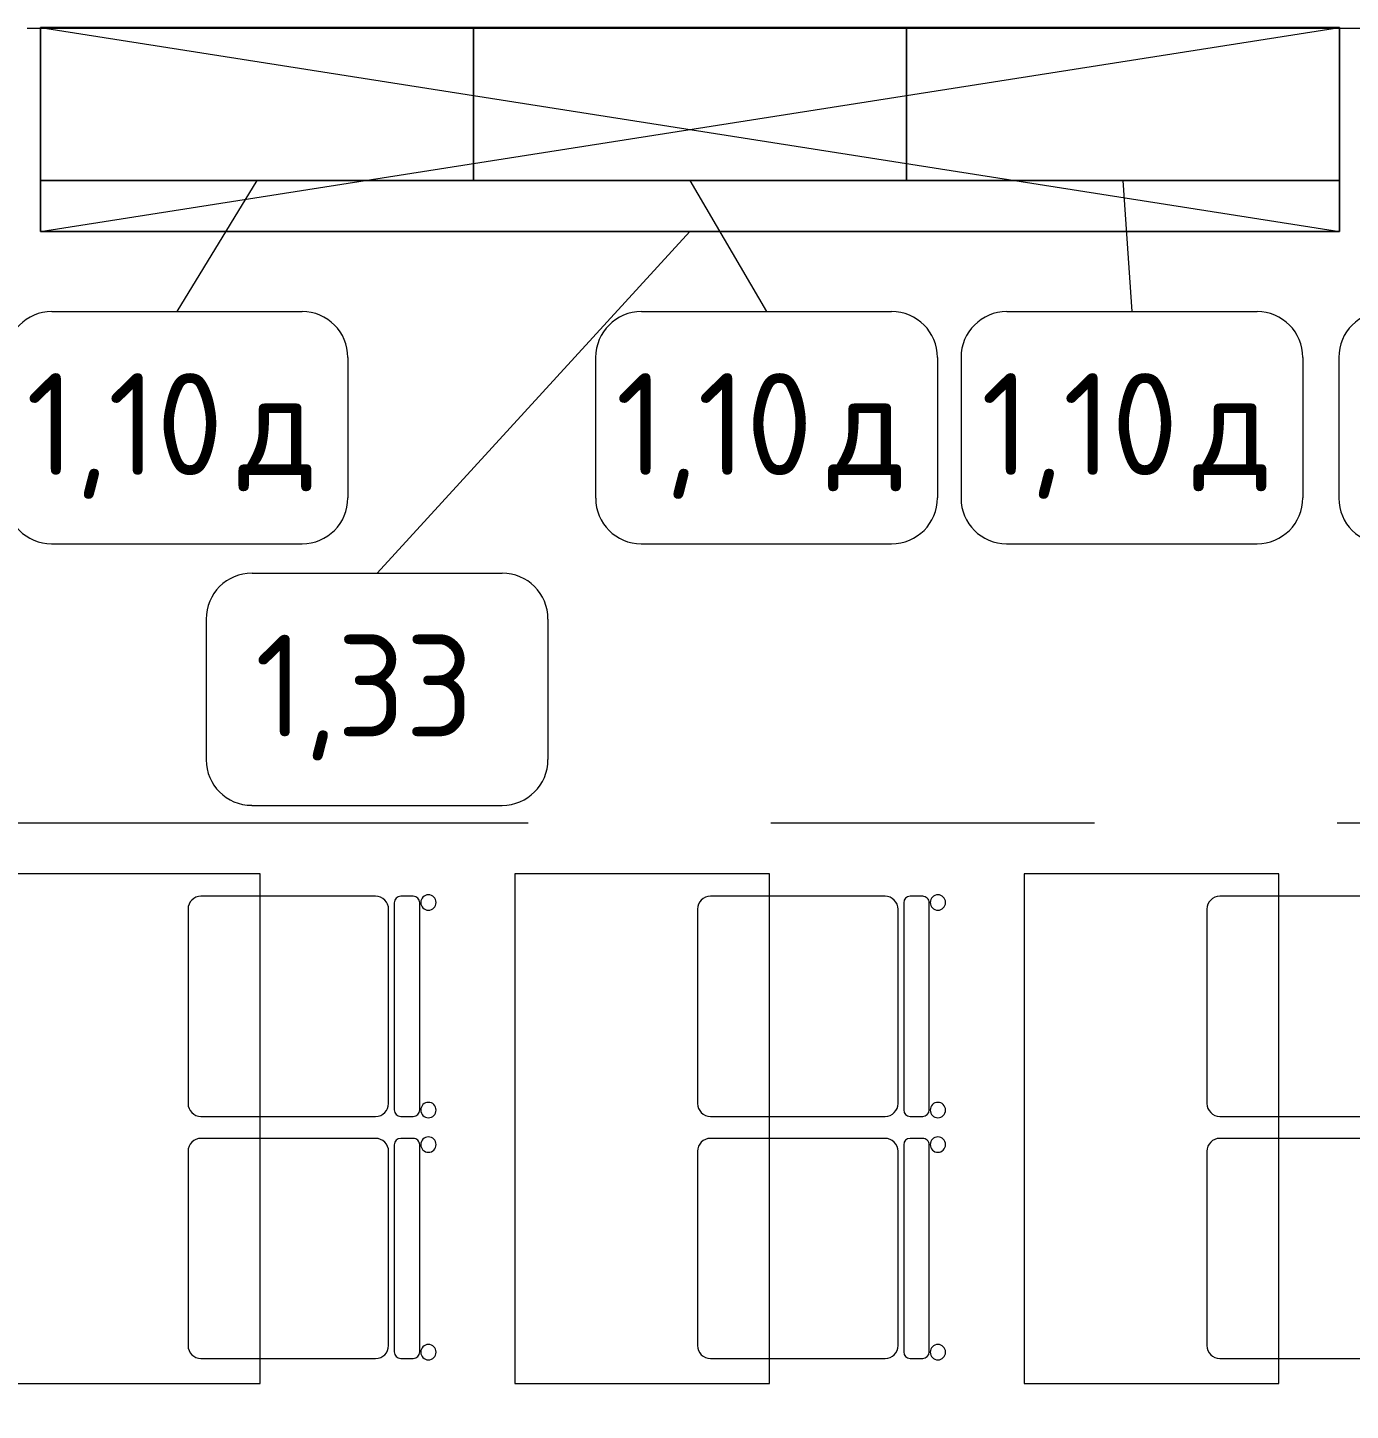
# Model space of a CAD drawing. Header units: millimetres. Extents: x 81494 to 296443, y -8553 to 29000.
# Drawn here: x 111910 to 114506, y 2447 to 5160 of the extents above; entities that cross this region are included whole.
import ezdxf

# ---------------------------------------------------------------- set-up
doc = ezdxf.new("R2010")
doc.units = ezdxf.units.MM
doc.linetypes.add('Осевая', pattern=[3175, 635, -476.25, 1587.5, -476.25])
for name, color, linetype, lineweight in [('A-ANNO-DIMS', 7, 'Continuous', 9), ('A-ANNO-DIMS-100', 7, 'Continuous', 9), ('I-FURN-IDEN', 7, 'Continuous', 9), ('Оси-2', 7, 'Осевая', 9)]:
    doc.layers.add(name, color=color, linetype=linetype, lineweight=lineweight)
doc.layers.add('A-WALL-FNSH-1', color=9, linetype='Continuous', lineweight=9, true_color=0x808080)
doc.layers.add('I-FURN-1', color=9, linetype='Continuous', lineweight=9, true_color=0x808080)
doc.styles.add('GOST Common', font='GOST_Common.ttf', dxfattribs={"height": 200})
doc.styles.add('ISOCPEUR', font='isocpeur.ttf', dxfattribs={"width": 0.9, "height": 250})
doc.dimstyles.new('ISO-2_5_0_9К_БОЛЬШОЙ_1', dxfattribs={"dimscale": 304.8, "dimtxt": 248.995294, "dimasz": 0.492126, "dimexe": 0.393701, "dimexo": 0.984252, "dimgap": 0, "dimtad": 1, "dimdec": 0, "dimrnd": 10, "dimzin": 0, "dimdsep": 46, "dimtxsty": 'ISOCPEUR', "dimblk1": 'OBLIQUE', "dimblk2": 'OBLIQUE', "dimsah": 1, "dimcen": 0.09, "dimdle": 0.393701, "dimazin": 0, "dimtfac": 1, "dimtdec": 4, "dimtix": 1, "dimtmove": 0, "dimatfit": 3, "dimfxl": 1, "dimtvp": 1, "dimtolj": 1, "dimtzin": 0, "dimarcsym": 2})

# ---------------------------------------------------------------- blocks, each defined once
blk = doc.blocks.new('Стол базовый прямоугольный - 1_89-25401668-План расстановки мебели и оборудования 1 этажа в осях 23_1-33')
at = {"layer": 'I-FURN-1'}
for p, q in [((500, 250), (-500, 250)), ((-500, 250), (-500, -250)), ((500, -250), (500, 250)), ((-500, -250), (500, -250))]:
    blk.add_line(p, q, dxfattribs=at)
blk = doc.blocks.new('M_Стул-Breuer - 1_87-25466819-План расстановки мебели и оборудования 1 этажа в осях 23_1-33')
at = {"layer": 'I-FURN-1'}
for p, q in [((190.5, 241.3), (-190.5, 241.3)), ((-215.9, 215.9), (-215.9, 100)), ((215.9, 100), (215.9, 215.9)), ((-215.9, 100), (-215.9, -127)), ((215.9, -127), (215.9, 100)), ((-190.5, -152.4), (190.5, -152.4)), ((-215.9, -176.2), (-215.9, -200.8)), ((203.2, -163.5), (-203.2, -163.5)), ((215.9, -200.8), (215.9, -176.2)), ((-203.2, -213.5), (203.2, -213.5))]:
    blk.add_line(p, q, dxfattribs=at)
for centre, radius, start, end in [((-190.5, 215.9), 25.4, 90, 180), ((190.5, 215.9), 25.4, 0, 90), ((-190.5, -127), 25.4, 180, 270), ((190.5, -127), 25.4, 270, 360), ((-203.2, -176.2), 12.7, 90, 180), ((203.2, -176.2), 12.7, 360, 90), ((-203.5, -230.6), 15.1, 360, 180), ((-203.2, -200.8), 12.7, 180, 270), ((203.7, -230.6), 15.1, 360, 180), ((203.2, -200.8), 12.7, 270, 360), ((-203.5, -230.6), 15.1, 180, 360), ((203.7, -230.6), 15.1, 180, 360)]:
    blk.add_arc(centre, radius, start, end, dxfattribs=at)
blk = doc.blocks.new('Шкаф параметрический - 1_33-25588469-План расстановки мебели и оборудования 1 этажа в осях 23_1-33')
at = {"layer": 'I-FURN-1'}
for p, q in [((0, 400), (1912.5, 100)), ((2550, 400), (0, 400)), ((0, 400), (0, 100)), ((0, 100), (0, 400)), ((0, 400), (2550, 400)), ((637.5, 100), (2550, 400)), ((2550, 100), (2550, 400)), ((2550, 400), (2550, 100)), ((0, 0), (637.5, 100)), ((0, 100), (0, 0)), ((0, 0), (0, 100)), ((1912.5, 100), (2550, 0)), ((2550, 0), (2550, 100)), ((2550, 100), (2550, 0)), ((0, 0), (2550, 0)), ((2550, 0), (0, 0))]:
    blk.add_line(p, q, dxfattribs=at)
blk = doc.blocks.new('Марка_Мебель - В прямоуг_Balcon_Марка-25523697-План расстановки мебели и оборудования 1 этажа в осях 23_1-33')
at = {"layer": 'I-FURN-IDEN'}
for p, q in [((-2.455, 2.278), (2.455, 2.278)), ((-3.355, 1.378), (-3.355, -1.384)), ((3.355, 1.378), (3.355, -1.378)), ((-2.461, -2.278), (2.455, -2.278))]:
    blk.add_line(p, q, dxfattribs=at)
for centre, radius, start, end in [((-2.455, 1.378), 0.9, 90, 180), ((2.455, 1.378), 0.9, 0, 90), ((-2.461, -1.384), 0.893, 180, 270), ((2.455, -1.378), 0.9, 270, 0)]:
    blk.add_arc(centre, radius, start, end, dxfattribs=at)
blk = doc.blocks.new('DIMBLOCK32-План расстановки мебели и оборудования 1 этажа в осях 23_1-33')
at = {"layer": 'A-ANNO-DIMS-100'}
for p, q in [((113366.1, 2200), (113366.1, 1921.9)), ((113366.1, 2041.9), (113366.1, 2200)), ((113866.1, 2200), (113866.1, 1921.9)), ((113866.1, 2041.9), (113866.1, 2200)), ((113246.1, 2041.9), (113986.1, 2041.9))]:
    blk.add_line(p, q, dxfattribs=at)
at = {"layer": 'A-ANNO-DIMS-100', "lineweight": 20}
for p, q in [((113366.1, 2041.9), (113441.1, 2116.9)), ((113866.1, 2041.9), (113941.1, 2116.9)), ((113366.1, 2041.9), (113291.1, 1966.9)), ((113866.1, 2041.9), (113791.1, 1966.9))]:
    blk.add_line(p, q, dxfattribs=at)
at = {"layer": 'A-ANNO-DIMS-100', "color": 0, "insert": (113379.1, 2368.5), "char_height": 250, "width": 568.858, "attachment_point": 1, "line_spacing_factor": 1.149209, "style": 'ISOCPEUR'}
blk.add_mtext('500', dxfattribs=at)
blk = doc.blocks.new('_Oblique')
at = {"color": 0, "linetype": 'ByBlock', "lineweight": -2}
blk.add_line((-0.5, -0.5), (0.5, 0.5), dxfattribs=at)

msp = doc.modelspace()

# ---------------------------------------------------------------- linework, layer by layer
at = {"layer": 'A-WALL-FNSH-1'}
msp.add_line((111909, 5159), (117380, 5159), dxfattribs=at)
at = {"layer": 'I-FURN-1'}
for p, q in [((111935, 5160), (111935, 4860)), ((111935, 5160), (112785, 5160)), ((111935, 4860), (111935, 5160)), ((112785, 5160), (112785, 4860)), ((112785, 5160), (113635, 5160)), ((112785, 4860), (112785, 5160)), ((112785, 4860), (112785, 5160)), ((112785, 5160), (112785, 4860)), ((113635, 5160), (113635, 4860)), ((113635, 5160), (114485, 5160)), ((113635, 4860), (113635, 5160)), ((113635, 4860), (113635, 5160)), ((113635, 5160), (113635, 4860)), ((114485, 4860), (114485, 5160)), ((114485, 5160), (114485, 4860)), ((111935, 4860), (112785, 4860)), ((112785, 4860), (111935, 4860)), ((112785, 4860), (113635, 4860)), ((113635, 4860), (112785, 4860)), ((113635, 4860), (114485, 4860)), ((114485, 4860), (113635, 4860))]:
    msp.add_line(p, q, dxfattribs=at)
at = {"layer": 'I-FURN-IDEN'}
for p, q in [((112360, 4860), (112203.1, 4602.9)), ((113210, 4860), (113360.4, 4602.9)), ((114060, 4860), (114077.6, 4602.9)), ((113210, 4760), (112595.9, 4089.7))]:
    msp.add_line(p, q, dxfattribs=at)
at = {"layer": 'Оси-2'}
msp.add_line((84793.9, 3600), (122455, 3600), dxfattribs=at)

# ---------------------------------------------------------------- block references
at = {"layer": 'I-FURN-1'}
msp.add_blockref('Шкаф параметрический - 1_33-25588469-План расстановки мебели и оборудования 1 этажа в осях 23_1-33', (111935, 4760), dxfattribs=at)
for name, p, rotation in [('Стол базовый прямоугольный - 1_89-25401668-План расстановки мебели и оборудования 1 этажа в осях 23_1-33', (112116.1, 3000), 90), ('Стол базовый прямоугольный - 1_89-25401668-План расстановки мебели и оборудования 1 этажа в осях 23_1-33', (113116.1, 3000), 90), ('Стол базовый прямоугольный - 1_89-25401668-План расстановки мебели и оборудования 1 этажа в осях 23_1-33', (114116.1, 3000), 90), ('M_Стул-Breuer - 1_87-25466819-План расстановки мебели и оборудования 1 этажа в осях 23_1-33', (112466.1, 3240), 90.00000000000006), ('M_Стул-Breuer - 1_87-25466819-План расстановки мебели и оборудования 1 этажа в осях 23_1-33', (113466.1, 3240), 90.00000000000006), ('M_Стул-Breuer - 1_87-25466819-План расстановки мебели и оборудования 1 этажа в осях 23_1-33', (114466.1, 3240), 90.00000000000006), ('M_Стул-Breuer - 1_87-25466819-План расстановки мебели и оборудования 1 этажа в осях 23_1-33', (112466.1, 2765), 90.00000000000006), ('M_Стул-Breuer - 1_87-25466819-План расстановки мебели и оборудования 1 этажа в осях 23_1-33', (113466.1, 2765), 90.00000000000006), ('M_Стул-Breuer - 1_87-25466819-План расстановки мебели и оборудования 1 этажа в осях 23_1-33', (114466.1, 2765), 90.00000000000006)]:
    msp.add_blockref(name, p, dxfattribs=dict(at, rotation=rotation))
at = {"layer": 'I-FURN-IDEN', "xscale": 99.99999999999993, "yscale": 99.99999999999993, "zscale": 99.99999999999993}
for p in [(112203.1, 4375.2), (113360.4, 4375.2), (114077.6, 4375.2), (114819.1, 4375.2), (112595.9, 3862)]:
    msp.add_blockref('Марка_Мебель - В прямоуг_Balcon_Марка-25523697-План расстановки мебели и оборудования 1 этажа в осях 23_1-33', p, dxfattribs=at)

# ---------------------------------------------------------------- texts
at = {"layer": 'I-FURN-IDEN', "char_height": 200, "attachment_point": 1, "style": 'GOST Common'}
for s, insert, width in [('1,10', (111907.1, 4482.2), 505.063), ('1,10', (113064.4, 4482.2), 505.063), ('1,10', (113781.6, 4482.2), 505.063), ('\\fGOST Common|b0|i0|c204|p34|;д', (112323.8, 4482.2), 176.371), ('\\fGOST Common|b0|i0|c204|p34|;д', (113481.1, 4482.2), 176.371), ('\\fGOST Common|b0|i0|c204|p34|;д', (114198.3, 4482.2), 176.371), ('1,33', (112356.4, 3969), 545.147)]:
    msp.add_mtext(s, dxfattribs=dict(at, insert=insert, width=width))

# ---------------------------------------------------------------- dimensions: what is measured, and where the dimension line sits
at = {"layer": 'A-ANNO-DIMS'}
dim = msp.add_linear_dim(base=(113866.1, 2041.9), p1=(113366.1, 2500), p2=(113866.1, 2500), dimstyle='ISO-2_5_0_9К_БОЛЬШОЙ_1', override={"dimpost": '<>', "dimfxl": 500}, dxfattribs=at)
dim.commit()
dim.dimension.update_dxf_attribs({"geometry": 'DIMBLOCK32-План расстановки мебели и оборудования 1 этажа в осях 23_1-33', "text_midpoint": (113616.1, 2166.9)})

doc.saveas('drawing.dxf')
